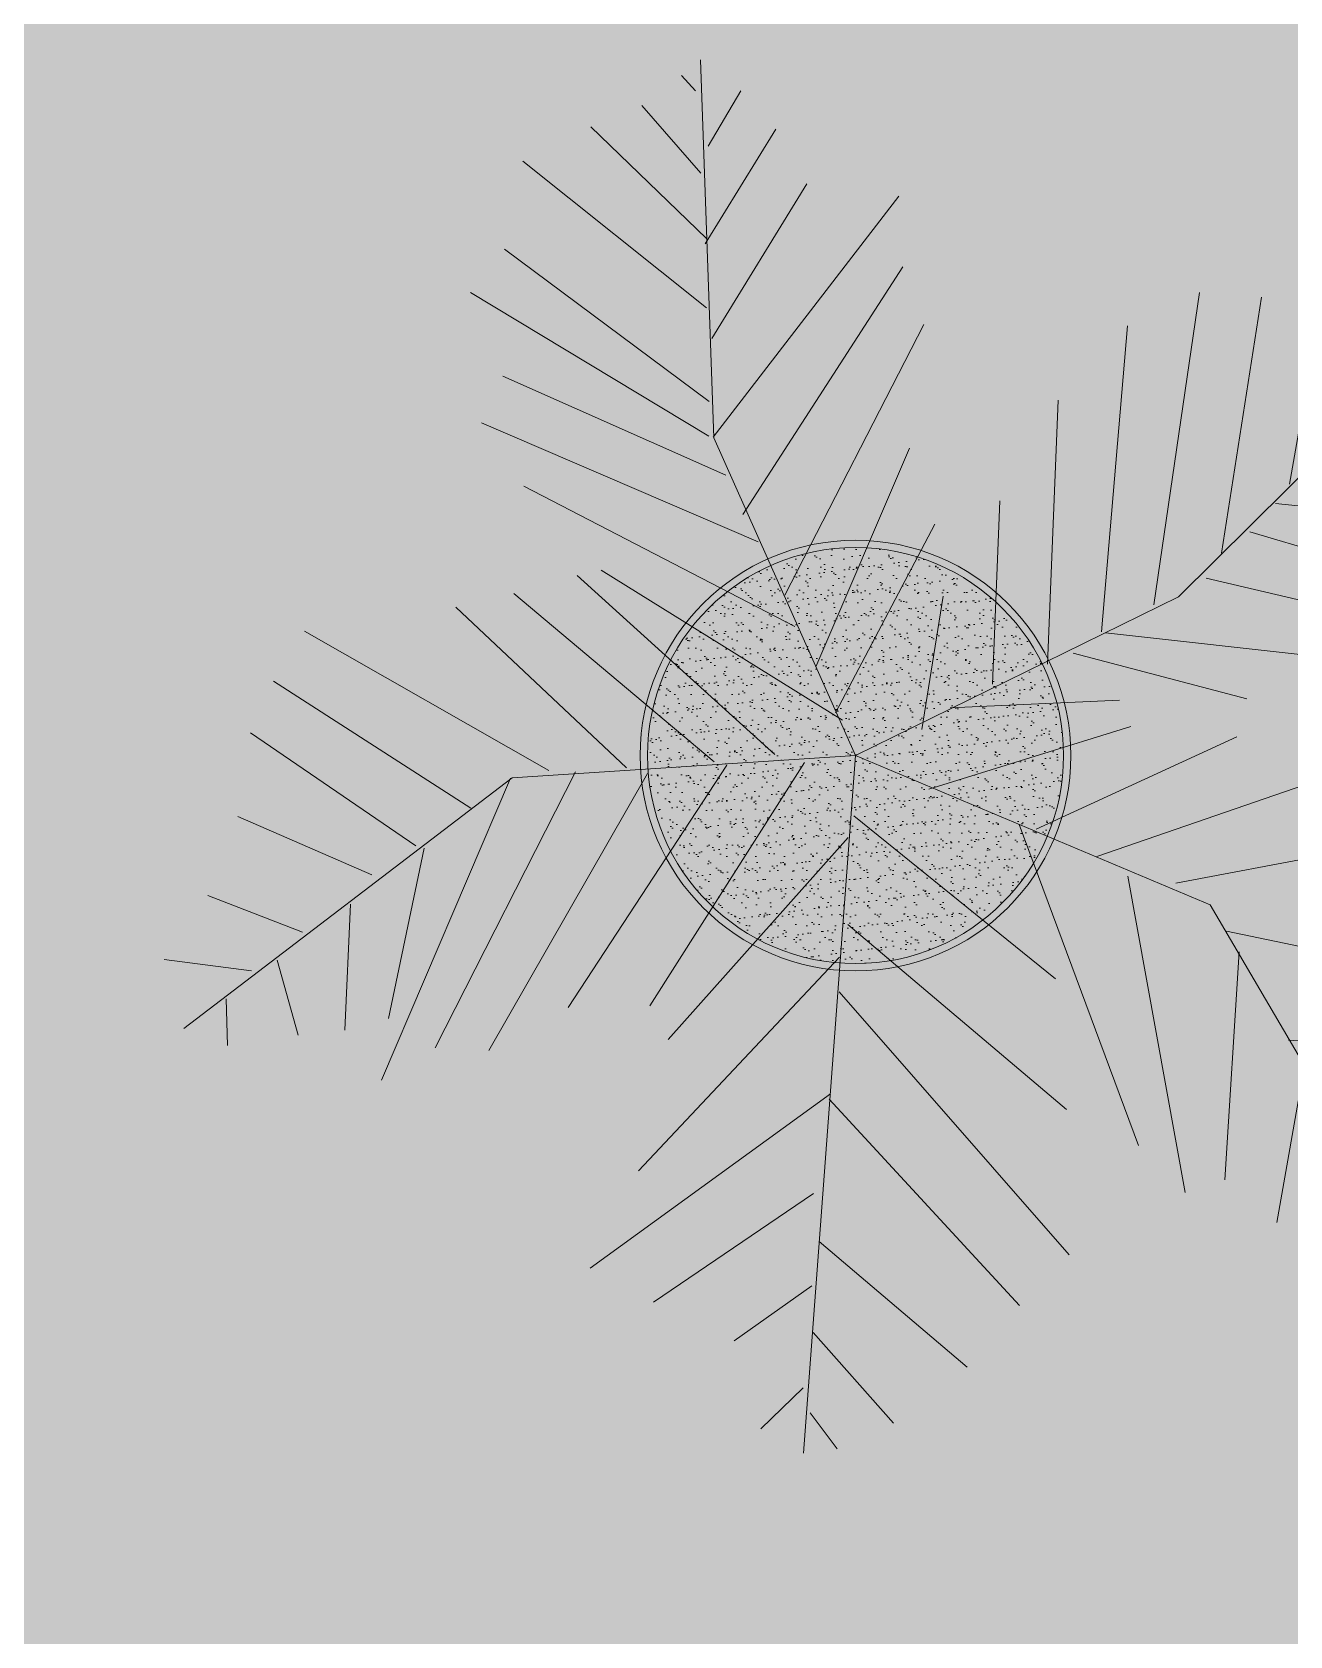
# Model space of a CAD drawing. Header units: millimetres. Extents: x -4 to 161, y -89 to 328.
# Drawn here: x 28.685 to 32.143, y 42.805 to 47.215 of the extents above; entities that cross this region are included whole.
import ezdxf

# ---------------------------------------------------------------- set-up
doc = ezdxf.new("R2010")
doc.units = ezdxf.units.MM
doc.layers.add('areas verdes', color=70, linetype='Continuous', lineweight=0)
doc.layers.add('Grama Zoysa', color=84, linetype='Continuous')
doc.layers.add('PISO', color=8, linetype='Continuous')
doc.styles.add('ATTR', font='romans.shx', dxfattribs={"width": 0.8, "height": 19.23076855468377})

# ---------------------------------------------------------------- blocks, each defined once
blk = doc.blocks.new('PALM')
for p, q in [((-254.6500000000037, 1340.999999999997), (-327.0999999999958, 1399.049999999994)), ((0, 0), (-262.5, 1425)), ((-227.4749999999926, 1294.549999999992), (-164.0750000000025, 1399.049999999994)), ((-218.4249999999906, 1178.449999999992), (-426.724999999999, 1317.775)), ((-191.2500000000023, 1085.574999999994), (-64.44999999999936, 1236.499999999995)), ((-145.9749999999985, 899.7999999999934), (116.6749999999979, 1201.674999999994)), ((-182.2000000000003, 992.6749999999913), (-544.4500000000062, 1166.824999999994)), ((-127.8500000000008, 690.7999999999959), (261.5750000000048, 1166.824999999994)), ((-127.8500000000008, 702.4249999999938), (-616.8999999999983, 1015.899999999999)), ((-73.52499999999509, 412.1499999999969), (216.3000000000011, 946.2499999999977)), ((675, 225), (1200, 900)), ((678.1749999999988, 226.400000000001), (777.800000000002, 899.7999999999934)), ((1103.825000000006, 911.3999999999976), (1130.975000000001, 818.5249999999996)), ((-91.62500000001046, 481.8249999999921), (-689.3500000000017, 888.1749999999954)), ((967.9750000000013, 853.3499999999947), (1049.474999999995, 714.024999999998)), ((551.3749999999959, 179.9499999999966), (687.2250000000008, 806.9249999999954)), ((877.4000000000001, 818.5249999999996), (931.7499999999995, 563.0999999999972)), ((406.4750000000004, 145.1249999999959), (578.5499999999956, 783.6999999999932)), ((795.900000000006, 772.0749999999953), (814.0250000000037, 412.1499999999969)), ((1094.775000000004, 748.8499999999988), (1275.900000000001, 772.0749999999953)), ((-1087.824999999998, 714.024999999998), (-1060.674999999992, 388.9499999999941)), ((-888.5999999999967, 702.4249999999938), (-607.8499999999963, 98.67499999999154)), ((-28.22499999999764, 168.3499999999981), (225.3500000000031, 667.5999999999988)), ((-787.5, 112.5), (-1312.5, 637.5)), ((-961.0499999999888, 655.9749999999951), (-870.474999999999, 191.5749999999946)), ((-363.3249999999975, 52.24999999999795), (-770.8499999999958, 632.7499999999986)), ((252.5250000000028, 87.074999999993), (442.7000000000021, 655.9749999999951)), ((1013.249999999994, 644.3749999999966), (1221.550000000002, 621.1500000000001)), ((-607.8499999999963, 597.9249999999922), (-73.52499999999509, 342.4999999999955)), ((98.55000000000018, 40.625), (279.6749999999975, 609.5249999999965)), ((904.5750000000112, 493.4249999999906), (1203.424999999993, 446.999999999997)), ((832.1249999999964, 412.1499999999969), (1221.550000000002, 272.8249999999946)), ((-1015.375000000006, 342.4999999999955), (-1377.625, 272.8249999999946)), ((-517.2749999999951, 342.4999999999955), (-28.22499999999764, 121.8999999999994)), ((741.5499999999952, 307.6749999999947), (1203.424999999993, 156.7249999999945)), ((0, 0), (675, 225)), ((605.7249999999954, 191.5749999999946), (1167.200000000003, 40.625)), ((-834.2500000000086, 156.7249999999945), (-1305.174999999997, 133.499999999998)), ((451.7499999999927, 145.1249999999959), (877.4000000000001, -87.07500000000437)), ((0, 0), (-787.5, 112.5)), ((-707.4749999999995, 87.074999999993), (-1196.500000000003, -145.1250000000016)), ((-535.4000000000042, 75.44999999999504), (-951.9749999999931, -203.2000000000096)), ((279.6749999999975, 87.074999999993), (768.7250000000063, -145.1250000000016)), ((-399.5499999999879, 52.24999999999795), (-752.7500000000032, -238.0250000000046)), ((161.9500000000016, 40.625), (650.9999999999991, -214.8000000000081)), ((0, 0), (-562.5, -487.5)), ((-164.0750000000025, 29.02500000000146), (-535.4000000000042, -203.2000000000096)), ((0, 0), (450, -562.5)), ((44.22500000000582, -63.87500000000159), (605.7249999999954, -238.0250000000046)), ((-118.7999999999988, -87.07500000000437), (-91.62500000001046, -365.7250000000033)), ((62.32500000000982, -75.47500000000014), (-37.27499999999964, -505.0500000000056)), ((-164.0750000000025, -145.1250000000016), (-499.1749999999911, -249.6250000000032)), ((125.7249999999999, -156.7500000000052), (53.27500000000782, -644.3750000000023)), ((-236.5249999999946, -214.8000000000081), (-155.0250000000005, -586.325000000005)), ((189.12499999999, -226.4000000000067), (804.950000000008, -365.7250000000033)), ((-336.1499999999978, -284.4500000000096), (-218.4249999999906, -818.5250000000053)), ((225.3500000000031, -284.4500000000096), (89.49999999999818, -899.8000000000047)), ((-381.4249999999902, -319.300000000004), (-752.7500000000032, -319.300000000004)), ((-435.775000000001, -377.3500000000013), (-1069.724999999994, -470.2249999999992)), ((-426.724999999999, -377.3500000000013), (-318.0250000000001, -1004.300000000006)), ((306.8499999999972, -377.3500000000013), (922.6749999999925, -470.2249999999992)), ((352.1249999999895, -423.7750000000062), (161.9500000000016, -1004.300000000006)), ((-517.2749999999951, -458.6250000000007), (-444.825000000003, -1108.800000000008)), ((-562.5, -487.5), (-937.5, -1125)), ((406.4750000000004, -493.4500000000071), (904.5750000000112, -574.7250000000008)), ((-607.8499999999963, -539.9000000000058), (-1060.674999999992, -551.5000000000043)), ((451.7499999999927, -563.1000000000029), (207.2250000000054, -1143.625000000003)), ((450, -562.5), (675, -1312.5)), ((460.8250000000112, -563.1000000000029), (1013.249999999994, -725.6500000000017)), ((-625.9500000000003, -597.9500000000087), (-571.6250000000059, -1132.025000000004)), ((-671.2249999999926, -656.0000000000002), (-1006.325000000004, -644.3750000000023)), ((478.9249999999925, -632.7750000000037), (967.9750000000013, -830.1500000000033)), ((-707.4749999999995, -725.6500000000017), (-1069.724999999994, -783.7000000000046)), ((506.1000000000035, -760.4750000000024), (397.4249999999984, -1120.400000000006)), ((-725.5750000000035, -772.1000000000004), (-698.4000000000037, -1097.175000000004)), ((533.2750000000033, -818.5250000000053), (977.0250000000033, -1015.900000000005)), ((569.4999999999936, -946.2500000000034), (487.9750000000058, -1213.300000000004)), ((569.4999999999936, -957.850000000002), (859.2999999999961, -1120.400000000006)), ((614.7750000000087, -1085.575000000006), (768.7250000000063, -1190.075000000007)), ((614.7750000000087, -1143.625000000003), (578.5499999999956, -1271.350000000001)), ((669.1000000000031, -1248.125000000005), (705.3250000000048, -1271.350000000001))]:
    blk.add_line(p, q)
at = {"style": 'ATTR', "width": 0.8, "flags": 9}
blk.add_attdef('ESTCODE', (0, 0), '', height=68.4375, dxfattribs=at)

msp = doc.modelspace()

# ---------------------------------------------------------------- hatches: boundary and pattern name
at = {"layer": 'areas verdes'}
h = msp.add_hatch(dxfattribs=at)
h.set_pattern_fill('AR-SAND', color=256, scale=0.001, style=0)
h.set_pattern_definition([(37.50000000000001, (-268.4877287067602, -244.1777256557643), (-0.001600031295984046, 0.04894132373293424), [0, -0.038608, 0, -0.04318, 0, -0.041275]), (7.499999999999999, (-268.4877287067602, -244.1777256557643), (0.04495232831380026, 0.07168251005683543), [0, -0.020828, 0, -0.034798, 0, -0.013335]), (327.5, (-268.5189707067593, -244.1777256557643), (0.0790992370241458, 0.0001437184678545691), [0, -0.0127, 0, -0.04572, 0, -0.05969]), (317.5, (-268.5189707067593, -244.1777256557643), (0.07635564524722972, 0.02229293232572162), [0, -0.00635, 0, -0.029972, 0, -0.03429])])
edge = h.paths.add_edge_path()
edge.add_arc((30.94891719087354, 45.22583936262617), 0.5719692046191236, 0, 360)
at = {"layer": 'Grama Zoysa'}
h = msp.add_hatch(dxfattribs=at)
h.set_pattern_fill('AR-CONC', color=256, scale=0.011)
h.set_pattern_definition([(49.99999999999999, (1343.080654041705, -3656.026084972169), (2.004031358956044, -0.1753299409279339), [0.20955, -2.30505]), (355, (1343.080654041705, -3656.026084972169), (-0.3876776356746627, 2.101625297629386), [0.16764, -1.84404642587]), (100.4514447, (1343.247656118705, -3656.040695760669), (1.616353717993886, 1.926295271034146), [0.1780900968, -1.958992690599999]), (46.18420000000002, (1343.080654041705, -3655.46728497217), (2.981869449813429, -0.4624656072599986), [0.3143249999999993, -3.457574999999995]), (96.63555760999992, (1343.329142941705, -3655.50582347217), (2.611445474566533, 2.721687370574937), [0.26713525454, -2.93849168976]), (351.1841511700001, (1343.080654041705, -3655.46728497217), (2.611445474714747, 2.721687370440859), [0.25145963777, -2.76605705112]), (21, (1343.360054041706, -3655.606984972169), (1.667758303960457, -1.124917180057964), [0.20955, -2.30505]), (326.0000000000001, (1343.360054041706, -3655.606984972169), (0.6798223118241178, 2.026067627345512), [0.16764, -1.84404]), (71.45144499999999, (1343.499033900305, -3655.70072807107), (2.347580612065877, 0.9011504577449576), [0.1780900968, -1.9589893136]), (37.50000000000001, (1343.080654041705, -3656.026084972169), (0.03397463575650998, 0.9301054276046842), [0, -1.821688, 0, -1.87198, 0, -1.851025]), (7.499999999999999, (1343.080654041705, -3656.026084972169), (0.7350162876133631, 1.101986322999315), [0, -1.067308, 0, -1.779778, 0, -0.705485]), (327.5, (1342.457592041706, -3656.026084972169), (1.491496546835585, -0.06301618391940787), [0, -0.6985, 0, -2.17932, 0, -2.89179]), (317.5, (1342.178192041705, -3656.026084972169), (1.629420995246198, 0.2796914013666633), [0, -0.9080499999999999, 0, -1.447292, 0, -2.05359])])
edge = h.paths.add_edge_path()
edge.add_line((30.54998056659133, 56.53001073932865), (20.57505774190304, 25.55684067450557))
edge.add_arc((42.30607124041612, 18.55835837203961), 22.83014897477646, 162.148823359984, 211.9677609143426)
edge.add_arc((177.9446517925908, -14.50695129119311), 156.4195598854403, 145.3703400093071, 172.29260377344, ccw=False)
edge.add_arc((-104.864127558782, 216.9797698762136), 209.955009195958, 310.16322118146655, 317.220040981666, ccw=False)

# ---------------------------------------------------------------- linework, layer by layer
at = {"layer": 'areas verdes'}
for radius in [0.5919692046191236, 0.5719692046191236]:
    msp.add_circle((30.94891719087354, 45.22583936262617), radius, dxfattribs=at)
at = {"layer": 'Grama Zoysa'}
msp.add_lwpolyline([(30.54998056659133, 56.53001073932865), (20.57505774190304, 25.55684067450557, 0.2208659446579239), (22.93820257551488, 6.47111858829976, -0.118013873575855), (49.23602047797158, 74.38155718921871, -0.03080091976099943), (30.54998056659224, 56.5300107393291, 0.4587471940637197)], format="xyb", dxfattribs=at)
at = {"layer": 'PISO'}
for radius, start, end in [(155.2195598854441, 138.5052572290532, 172.5644344484147), (156.4195598854441, 145.370340009319, 172.2926037734447)]:
    msp.add_arc((177.9446517925944, -14.50695129119504), radius, start, end, dxfattribs=at)

# ---------------------------------------------------------------- block references
at = {"layer": 'areas verdes', "xscale": 0.001329590027986048, "yscale": 0.001327304261621975, "zscale": 0.001329590027986048, "rotation": 165.2942889304063}
msp.add_blockref('PALM', (30.94891719087354, 45.22583936262617), dxfattribs=at)

doc.saveas('drawing.dxf')
